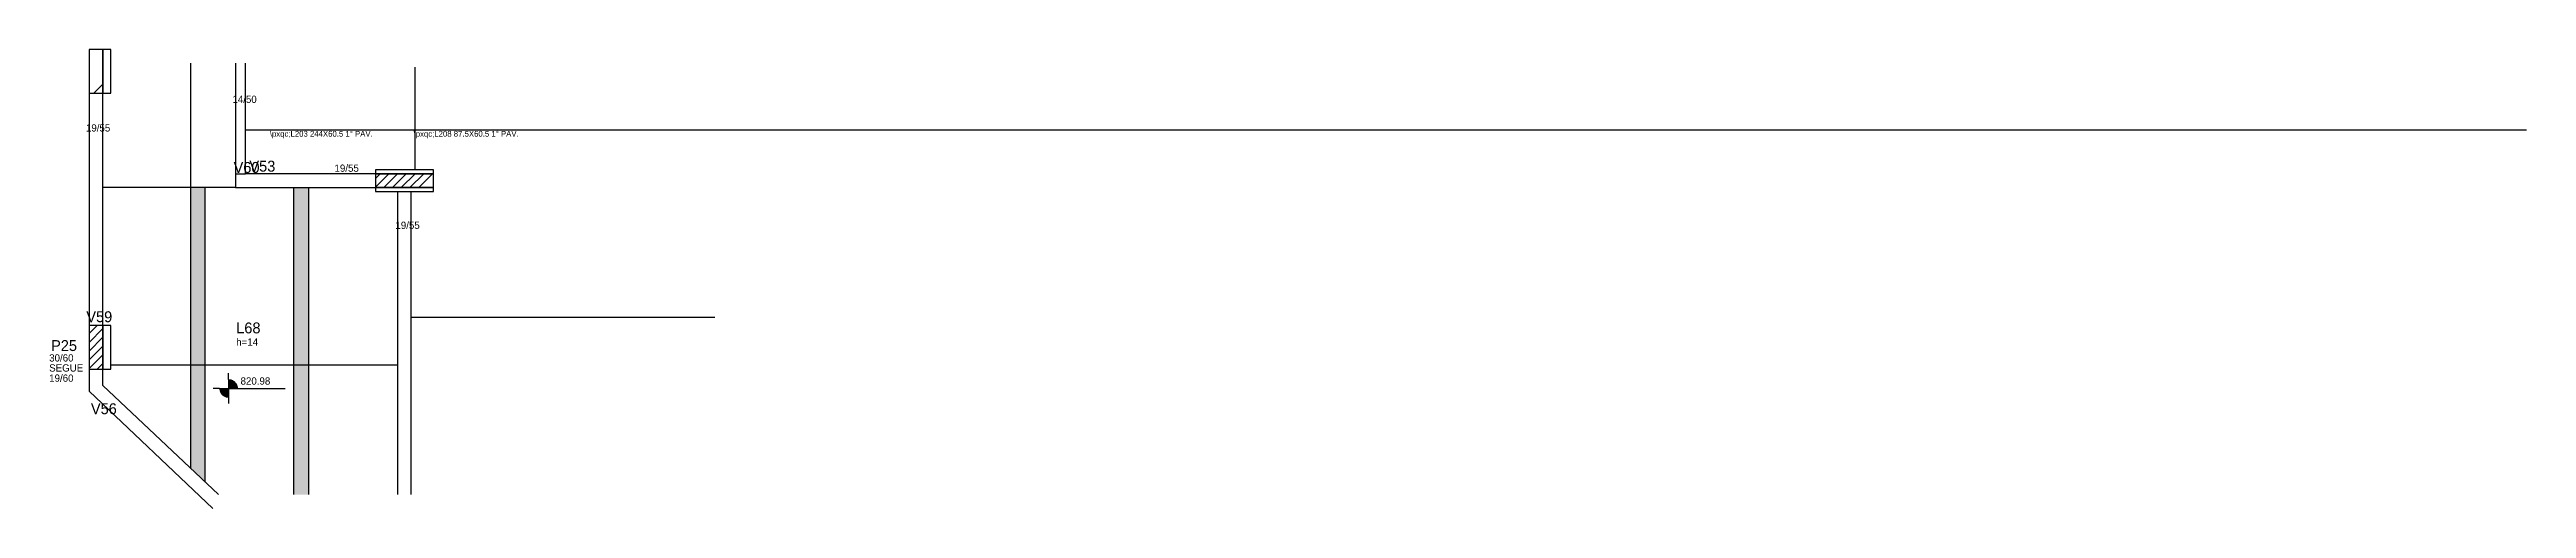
# Model space of a CAD drawing. Header units: metres. Extents: x 3766 to 7175, y 2065 to 2697.
import ezdxf

# ---------------------------------------------------------------- set-up
doc = ezdxf.new("R2010")
doc.units = ezdxf.units.M
for name, color, linetype in [('3', 7, 'Continuous'), ('4', 7, 'Continuous'), ('7', 7, 'Continuous'), ('AUX00', 7, 'Continuous'), ('Hachura', 7, 'Continuous'), ('Painéis', 7, 'Continuous')]:
    doc.layers.add(name, color=color, linetype=linetype)

msp = doc.modelspace()

# ---------------------------------------------------------------- hatches: boundary and pattern name
at = {"layer": 'Hachura'}
h = msp.add_hatch(color=7, dxfattribs=at)
h.dxf.hatch_style = 1
h.paths.add_polyline_path([(3960.7, 2120.1), (3980.7, 2101.2), (3980.7, 2101.2), (3980.7, 2507.2), (3980.7, 2507.2), (3960.7, 2507.2), (3960.7, 2507.2), (3960.7, 2120.1)])
h = msp.add_hatch(color=7, dxfattribs=at)
h.dxf.hatch_style = 1
h.paths.add_polyline_path([(4102.7, 2084.2), (4123.2, 2084.2), (4123.2, 2084.2), (4123.2, 2507.2), (4123.2, 2507.2), (4102.7, 2507.2), (4102.7, 2507.2), (4102.7, 2084.2)])

# ---------------------------------------------------------------- linework, layer by layer
at = {"layer": '3', "color": 7, "lineweight": 25}
for p, q in [((3827.4, 2637.2), (3839.7, 2649.5)), ((3839.4, 2637.2), (3839.7, 2637.4)), ((4214.7, 2507.6), (4233.3, 2526.2)), ((4214.7, 2519.6), (4221.2, 2526.2)), ((4226.3, 2507.2), (4245.3, 2526.2)), ((4238.3, 2507.2), (4257.3, 2526.2)), ((4250.3, 2507.2), (4269.3, 2526.2)), ((4262.3, 2507.2), (4281.3, 2526.2)), ((4274.4, 2507.2), (4293.4, 2526.2)), ((3820.7, 2305.9), (3831.9, 2317.2)), ((3820.7, 2293.9), (3839.7, 2312.9)), ((3820.7, 2281.9), (3839.7, 2300.9)), ((3820.7, 2269.8), (3839.7, 2288.8)), ((3820.7, 2257.8), (3839.7, 2276.8)), ((3832, 2257.2), (3839.7, 2264.8)), ((4012.8, 2242.9), (4012.8, 2251.4)), ((4000.3, 2230.4), (3991.6, 2230.4)), ((4000.3, 2230.4), (4025.3, 2230.4)), ((4012.8, 2229.6), (4000.3, 2229.6)), ((4012.8, 2228.8), (4000.4, 2228.8)), ((4012.8, 2228), (4000.5, 2228)), ((4012.8, 2227.2), (4000.7, 2227.2)), ((4012.8, 2226.4), (4000.9, 2226.4)), ((4012.8, 2225.6), (4001.2, 2225.6)), ((4012.8, 2224.8), (4001.6, 2224.8)), ((4012.8, 2224), (4002, 2224)), ((4012.8, 2223.2), (4002.5, 2223.2)), ((4012.8, 2222.4), (4003.1, 2222.4)), ((4012.8, 2221.6), (4003.8, 2221.6)), ((4012.8, 2220.9), (4004.7, 2220.9)), ((4012.8, 2220.1), (4005.7, 2220.1)), ((4012.8, 2219.3), (4007, 2219.3)), ((4012.8, 2218.5), (4008.9, 2218.5)), ((4012.8, 2242.9), (4012.8, 2217.9)), ((4012.8, 2242.3), (4016.6, 2242.3)), ((4012.8, 2241.5), (4018.5, 2241.5)), ((4012.8, 2240.7), (4019.9, 2240.7)), ((4012.8, 2239.9), (4020.9, 2239.9)), ((4012.8, 2239.1), (4021.7, 2239.1)), ((4012.8, 2238.3), (4022.4, 2238.3)), ((4012.8, 2237.5), (4023, 2237.5)), ((4012.8, 2236.7), (4023.6, 2236.7)), ((4012.8, 2235.9), (4024, 2235.9)), ((4012.8, 2235.1), (4024.3, 2235.1)), ((4012.8, 2234.3), (4024.6, 2234.3)), ((4012.8, 2233.5), (4024.9, 2233.5)), ((4012.8, 2232.7), (4025.1, 2232.7)), ((4012.8, 2232), (4025.2, 2232)), ((4012.8, 2231.2), (4025.3, 2231.2)), ((4012.8, 2217.9), (4012.8, 2209.6)), ((4025.3, 2230.4), (4090.6, 2230.4))]:
    msp.add_line(p, q, dxfattribs=at)
for points in [[(4022.2, 2678.2), (4022.2, 2507.2)], [(4036.2, 2526.2), (4036.2, 2678.2)], [(3820.7, 2637.2), (3820.7, 2317.2)], [(3839.7, 2317.2), (3839.7, 2637.2)], [(4022.2, 2526.2), (4036.2, 2526.2)], [(4214.7, 2526.2), (4036.2, 2526.2)], [(4022.2, 2507.2), (4214.7, 2507.2)], [(4245.2, 2501.7), (4245.2, 2084.2)], [(4264.2, 2084.2), (4264.2, 2501.7)], [(3820.7, 2257.2), (3820.7, 2226.5)], [(3839.7, 2234.6), (3839.7, 2257.2)], [(3820.7, 2226.5), (3991.1, 2065.2)], [(3998.6, 2084.2), (3839.7, 2234.6)]]:
    msp.add_lwpolyline(points, dxfattribs=at)
at = {"layer": '7', "color": 7, "lineweight": 25}
for points in [[(3820.7, 2637.2), (3839.7, 2637.2), (3839.7, 2697.2), (3820.7, 2697.2), (3820.7, 2637.2)], [(3850.7, 2697.2), (3839.7, 2697.2), (3839.7, 2637.2), (3850.7, 2637.2), (3850.7, 2697.2)], [(4294.7, 2531.7), (4214.7, 2531.7), (4214.7, 2526.2), (4294.7, 2526.2), (4294.7, 2531.7)], [(4214.7, 2507.2), (4294.7, 2507.2), (4294.7, 2526.2), (4214.7, 2526.2), (4214.7, 2507.2)], [(4294.7, 2507.2), (4214.7, 2507.2), (4214.7, 2501.7), (4294.7, 2501.7), (4294.7, 2507.2)], [(3820.7, 2257.2), (3839.7, 2257.2), (3839.7, 2317.2), (3820.7, 2317.2), (3820.7, 2257.2)], [(3850.7, 2317.2), (3839.7, 2317.2), (3839.7, 2257.2), (3850.7, 2257.2), (3850.7, 2317.2)]]:
    msp.add_lwpolyline(points, dxfattribs=at)
at = {"layer": 'Painéis', "color": 7, "lineweight": 25}
for p, q in [((3960.7, 2120.1), (3960.7, 2678.2)), ((4269.2, 2672.7), (4269.2, 2531.7)), ((4036.2, 2586.7), (7175.2, 2586.7)), ((4021.7, 2507.2), (3839.7, 2507.2)), ((3980.7, 2101.2), (3980.7, 2507.2)), ((4102.7, 2084.2), (4102.7, 2507.2)), ((4123.2, 2084.2), (4123.2, 2507.2)), ((4682.1, 2328.2), (4264.1, 2328.2)), ((3850.7, 2263.2), (4245.2, 2263.2))]:
    msp.add_line(p, q, dxfattribs=at)

# ---------------------------------------------------------------- texts
at = {"layer": '3', "color": 7, "lineweight": 25}
for s, p in [('14/50', (4018, 2623.6)), ('19/55', (3816.4, 2584.2)), ('19/55', (4158.5, 2528.8)), ('19/55', (4242.3, 2450.1)), ('h=14', (4023.2, 2289.3)), ('30/60', (3765.8, 2267.5)), ('SEGUE', (3765.8, 2253.7)), ('19/60', (3765.8, 2239.7)), ('820.98', (4029.2, 2235.7))]:
    msp.add_text(s, height=10, dxfattribs=at).set_placement(p)
at = {"layer": '4', "color": 7, "lineweight": 25}
for s, p in [('V60', (4019.6, 2527.3)), ('V53', (4041.3, 2529)), ('V59', (3816.9, 2321.7)), ('L68', (4023.2, 2306.3)), ('P25', (3768.4, 2282)), ('V56', (3823.2, 2195))]:
    msp.add_text(s, height=15, dxfattribs=at).set_placement(p)
at = {"layer": 'AUX00', "color": 7, "lineweight": 25}
for s, p in [('\\pxqc;L203^J244X60.5^J1° PAV.', (4069.4, 2577.1)), ('\\pxqc;L208^J87.5X60.5^J1° PAV.', (4267.3, 2577.1))]:
    msp.add_text(s, height=8, dxfattribs=at).set_placement(p)

doc.saveas('drawing.dxf')
